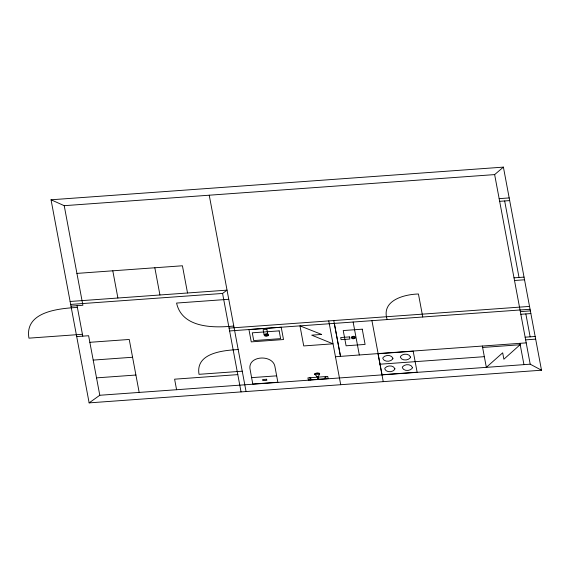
<?xml version="1.0" encoding="UTF-8"?>
<svg xmlns="http://www.w3.org/2000/svg" width="570" height="570" viewBox="0 0 570 570"><rect width="100%" height="100%" fill="white"/><g stroke="black" fill="none" stroke-linecap="round" stroke-linejoin="round"><path stroke-width="0.85" d="M520.203 344.636L503.873 359.214L502.676 352.816L486.345 367.351L482.341 346.04M51.044 199.785L64.218 205.677L494.639 174.598L503.403 167.124L541.5 370.215L89.134 402.876L51.044 199.785L503.403 167.124M70.666 304.416L222.578 293.45L227.038 290.137L70.117 301.473M89.134 402.876L99.778 395.267L530.207 364.187L541.5 370.215M499.156 198.652L509.181 197.925M499.648 201.317L509.68 200.597M76.921 273.401L182.421 265.777L187.523 292.987M70.986 306.133L82.899 305.271L64.218 205.677M77.392 307.415C58.874 308.484 24.353 311.612 28.942 338.153L82.429 334.291M514.005 277.839L524.037 277.12M228.755 299.293L176.572 303.062C182.058 328.092 213.436 328.085 233.771 326.026M514.51 280.504L524.535 279.785M76.701 336.585L88.614 335.723L99.793 395.267M229.076 328.106L529.53 306.411M229.61 330.942L530.064 309.254M89.853 342.306L129.24 339.464L139.173 392.416M520.346 311.626L530.378 310.899M520.845 314.284L530.87 313.564M238.182 349.538C223.248 350.4 195.325 352.88 199.023 374.319L242.243 371.198M93.195 360.09L132.575 357.248M525.141 337.198L535.166 336.471M525.64 339.863L535.672 339.136M526.203 342.876L377.988 353.578L383.254 381.636M335.466 356.749L378.117 353.592L371.939 320.668M482.612 347.458L520.218 344.743M96.529 377.874L135.909 375.031M379.983 364.209L484.265 356.678M237.804 374.618L174.605 379.185L176.579 389.695M251.598 377.646L252.795 384.038L277.861 382.228L274.947 366.688C272.98 354.44 248.477 355.288 249.938 368.491L251.598 377.646L276.664 375.837M316.827 376.535L318.523 376.414M316.956 377.205L307.928 377.86L308.334 380.026L328.142 378.594L327.736 376.428L318.651 377.084M504.664 200.954L519.021 277.476M525.853 313.928L530.15 336.834M494.639 174.598L530.207 364.187M519.933 343.325L523.951 364.636M422.755 316.998L418.444 293.999C404.208 294.334 380.853 300.433 387.18 319.57M353.129 321.993L359.314 354.953M334.326 323.354L340.511 356.314M333.756 320.547L340.482 356.385M328.748 320.91L340.71 384.707M325.605 376.585L326.076 378.744M319.058 379.25C316.785 376.92 319.991 374.96 319.428 373.264L317.233 372.901L314.79 373.599C314.954 375.459 318.516 376.464 317.362 379.371M309.938 377.718L310.344 379.884M209.233 195.204L246.062 391.54M222.578 293.45L241.046 391.904M154.833 267.772L159.935 294.975M112.796 270.807L117.897 298.01M77.064 305.691L82.778 336.143M410.464 357.005L410.229 357.86C407.992 360.746 401.693 360.895 400.332 357.169L400.575 356.314C402.812 353.429 409.103 353.279 410.464 357.005M392.915 358.266L392.68 359.129C390.436 362.014 384.144 362.164 382.784 358.437L383.019 357.582C385.256 354.697 391.554 354.547 392.915 358.266M394.882 368.747L394.647 369.602C392.402 372.488 386.111 372.637 384.75 368.918L384.985 368.063C387.222 365.171 393.521 365.021 394.882 368.747M412.431 367.479L412.195 368.334C409.951 371.22 403.667 371.376 402.299 367.65L402.541 366.795C404.771 363.902 411.07 363.753 412.431 367.479M267.587 335.039L266.226 335.73L265.036 334.975L266.404 334.277L267.587 335.039M268.548 335.067L268.028 335.773L266.161 336.279L264.929 336.001L264.074 334.946L264.594 334.241L266.468 333.735L267.701 334.013L268.548 335.067M354.626 337.59L353.265 338.281L352.075 337.518L353.436 336.827L354.626 337.59M355.58 337.611L355.067 338.316L353.193 338.822L351.961 338.544L351.113 337.49L351.633 336.785L353.507 336.279L354.74 336.557L355.58 337.611M314.697 374.219C324.444 374.647 317.654 372.146 314.697 374.219M325.071 377.882C324.088 377.326 326.938 377.639 325.071 377.882M310.329 378.729C310.272 379.292 311.997 378.302 310.329 378.729M281.202 327.237L248.947 329.567L251.256 341.872L283.511 339.542L281.202 327.237M266.874 329.31L263.112 329.581L264.045 334.554L267.807 334.284L266.874 329.31M279.158 330.878L252.282 332.816L253.736 340.589L280.618 338.651L279.158 330.878M362.242 329.182L343.226 330.557L346.09 345.798L365.099 344.43L362.242 329.182M321.644 334.433L311.697 335.153L333.001 343.817L303.732 345.933L299.97 325.869L321.644 334.433M349.474 336.906L340.696 337.54L341.095 339.67L349.873 339.036L349.474 336.906M413.193 351.22L378.088 353.749L382.028 374.739L417.133 372.21L413.193 351.22M266.625 379.257L262.635 379.542L262.834 380.618L266.824 380.332L266.625 379.257"/></g></svg>
